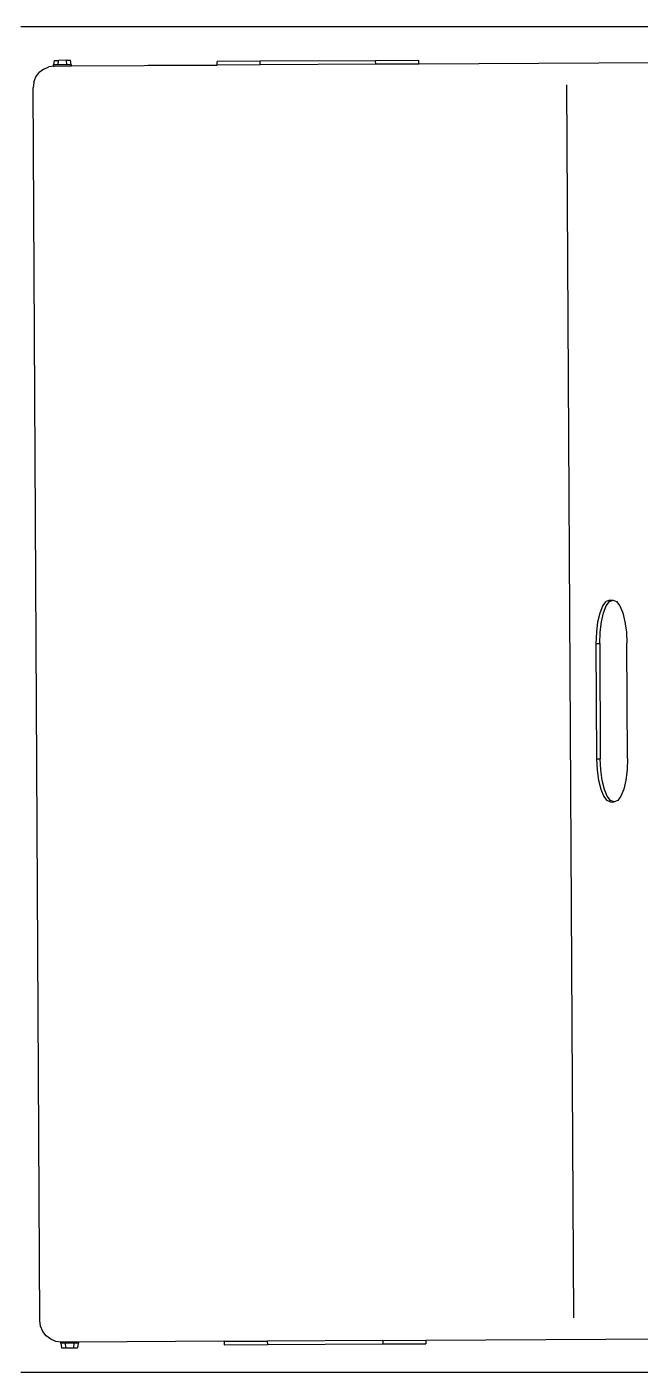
# Model space of a CAD drawing. Header units: millimetres. Extents: x -9564 to 100156, y -26854 to 24346.
# Drawn here: x 7228 to 7557, y 19236 to 19957 of the extents above; entities that cross this region are included whole.
import ezdxf

# ---------------------------------------------------------------- set-up
doc = ezdxf.new("R2010")
doc.units = ezdxf.units.MM
doc.header["$LTSCALE"] = 100
doc.layers.add('Maquinas', color=200, linetype='Continuous')

# ---------------------------------------------------------------- blocks, each defined once
blk = doc.blocks.new('Bread Slicer pl')
at = {"layer": 'Maquinas'}
for p, q in [((39.358, 62.729), (39.455, 62.742)), ((39.455, 62.742), (60.83, 62.742)), ((60.927, 62.729), (60.83, 62.742)), ((39.093, 62.464), (39.131, 62.554)), ((39.131, 62.554), (39.19, 62.632)), ((39.19, 62.632), (39.268, 62.692)), ((39.268, 62.692), (39.358, 62.729)), ((60.927, 62.729), (61.018, 62.692)), ((61.018, 62.692), (61.096, 62.632)), ((61.155, 62.554), (61.096, 62.632)), ((61.155, 62.554), (61.193, 62.464)), ((39.061, 62.38), (38.982, 62.368)), ((38.982, 62.368), (38.982, 62.299)), ((39.061, 62.305), (38.982, 62.299)), ((38.982, 62.299), (38.982, 62.162)), ((39.08, 62.388), (39.061, 62.388)), ((39.061, 62.388), (39.061, 62.38)), ((39.061, 62.305), (39.061, 62.38)), ((39.061, 62.156), (39.061, 62.305)), ((39.08, 62.367), (39.093, 62.464)), ((39.08, 62.388), (39.08, 62.367)), ((39.08, 62.073), (39.08, 62.367)), ((61.205, 62.367), (61.193, 62.464)), ((61.205, 62.388), (61.225, 62.388)), ((61.205, 62.388), (61.205, 62.367)), ((61.205, 62.367), (61.205, 62.073)), ((61.225, 62.38), (61.225, 62.388)), ((61.225, 62.38), (61.304, 62.368)), ((61.225, 62.305), (61.225, 62.38)), ((61.225, 62.305), (61.304, 62.299)), ((61.225, 62.156), (61.225, 62.305)), ((61.304, 62.368), (61.304, 62.299)), ((61.304, 62.162), (61.304, 62.299)), ((39.061, 62.156), (38.982, 62.162)), ((38.982, 62.162), (38.982, 62.093)), ((39.061, 62.081), (38.982, 62.093)), ((39.061, 62.081), (39.061, 62.156)), ((39.061, 62.081), (39.061, 62.073)), ((39.08, 62.073), (39.061, 62.073)), ((39.08, 59.549), (39.08, 62.073)), ((61.205, 62.073), (61.225, 62.073)), ((61.205, 62.073), (61.205, 59.549)), ((61.225, 62.156), (61.304, 62.162)), ((61.225, 62.081), (61.225, 62.156)), ((61.225, 62.081), (61.304, 62.093)), ((61.225, 62.081), (61.225, 62.073)), ((61.304, 62.162), (61.304, 62.093)), ((61.205, 59.549), (61.205, 60.742)), ((39.08, 59.549), (39.018, 59.549)), ((39.018, 59.549), (39.018, 58.799)), ((39.08, 59.549), (39.08, 58.799)), ((61.205, 59.549), (61.268, 59.549)), ((61.205, 58.799), (61.205, 59.549)), ((61.268, 58.799), (61.268, 59.549)), ((39.018, 58.799), (39.018, 56.799)), ((39.08, 58.799), (39.018, 58.799)), ((39.08, 56.799), (39.08, 58.799)), ((61.205, 58.799), (61.268, 58.799)), ((61.205, 56.799), (61.205, 58.799)), ((61.268, 56.799), (61.268, 58.799)), ((39.08, 56.799), (39.018, 56.799)), ((39.018, 56.799), (39.018, 56.049)), ((39.08, 56.799), (39.08, 56.049)), ((61.205, 56.799), (61.268, 56.799)), ((61.205, 56.049), (61.205, 56.799)), ((61.268, 56.049), (61.268, 56.799)), ((39.08, 56.049), (39.018, 56.049)), ((39.08, 56.049), (39.08, 51.888)), ((61.205, 56.049), (61.268, 56.049)), ((61.205, 51.888), (61.205, 56.049)), ((61.205, 51.888), (61.205, 56.049)), ((39.455, 53.485), (60.83, 53.485)), ((48.493, 52.911), (48.613, 52.96)), ((48.613, 52.96), (48.768, 52.998)), ((48.768, 52.998), (48.949, 53.021)), ((48.768, 52.938), (48.949, 52.962)), ((48.949, 53.021), (49.143, 53.029)), ((48.949, 52.962), (49.143, 52.97)), ((49.143, 53.029), (51.143, 53.029)), ((49.143, 53.029), (49.143, 52.97)), ((51.143, 52.97), (49.143, 52.97)), ((51.143, 53.029), (51.337, 53.021)), ((51.143, 53.029), (51.143, 52.97)), ((51.143, 52.97), (51.337, 52.962)), ((51.337, 53.021), (51.518, 52.998)), ((51.337, 52.962), (51.518, 52.938)), ((51.518, 52.998), (51.673, 52.96)), ((51.673, 52.96), (51.792, 52.911)), ((48.393, 52.793), (48.418, 52.854)), ((48.393, 52.733), (48.418, 52.795)), ((48.393, 52.793), (48.393, 52.733)), ((48.418, 52.672), (48.393, 52.733)), ((48.418, 52.854), (48.493, 52.911)), ((48.418, 52.795), (48.493, 52.852)), ((48.493, 52.852), (48.613, 52.901)), ((48.613, 52.901), (48.768, 52.938)), ((51.518, 52.938), (51.673, 52.901)), ((51.673, 52.901), (51.792, 52.852)), ((51.792, 52.911), (51.867, 52.854)), ((51.792, 52.852), (51.867, 52.795)), ((51.893, 52.793), (51.867, 52.854)), ((51.867, 52.795), (51.893, 52.733)), ((51.893, 52.733), (51.867, 52.672)), ((51.893, 52.793), (51.893, 52.733)), ((48.493, 52.615), (48.418, 52.672)), ((48.613, 52.566), (48.493, 52.615)), ((48.768, 52.529), (48.613, 52.566)), ((48.949, 52.505), (48.768, 52.529)), ((49.143, 52.497), (48.949, 52.505)), ((49.143, 52.497), (51.143, 52.497)), ((51.337, 52.505), (51.143, 52.497)), ((51.518, 52.529), (51.337, 52.505)), ((51.673, 52.566), (51.518, 52.529)), ((51.792, 52.615), (51.673, 52.566)), ((51.867, 52.672), (51.792, 52.615))]:
    blk.add_line(p, q, dxfattribs=at)

msp = doc.modelspace()

# ---------------------------------------------------------------- linework, layer by layer
for p, q in [((8024.817, 19957.317), (7224.817, 19957.317)), ((7224.817, 19236.317), (8024.817, 19236.317))]:
    msp.add_line(p, q)

# ---------------------------------------------------------------- block references
at = {"xscale": 30.91413492854808, "yscale": 30.91413492854808, "zscale": 30.91413492854808, "rotation": 90.31420039976562}
msp.add_blockref('Bread Slicer pl', (9181.321, 18054.822), dxfattribs=at)

doc.saveas('drawing.dxf')
